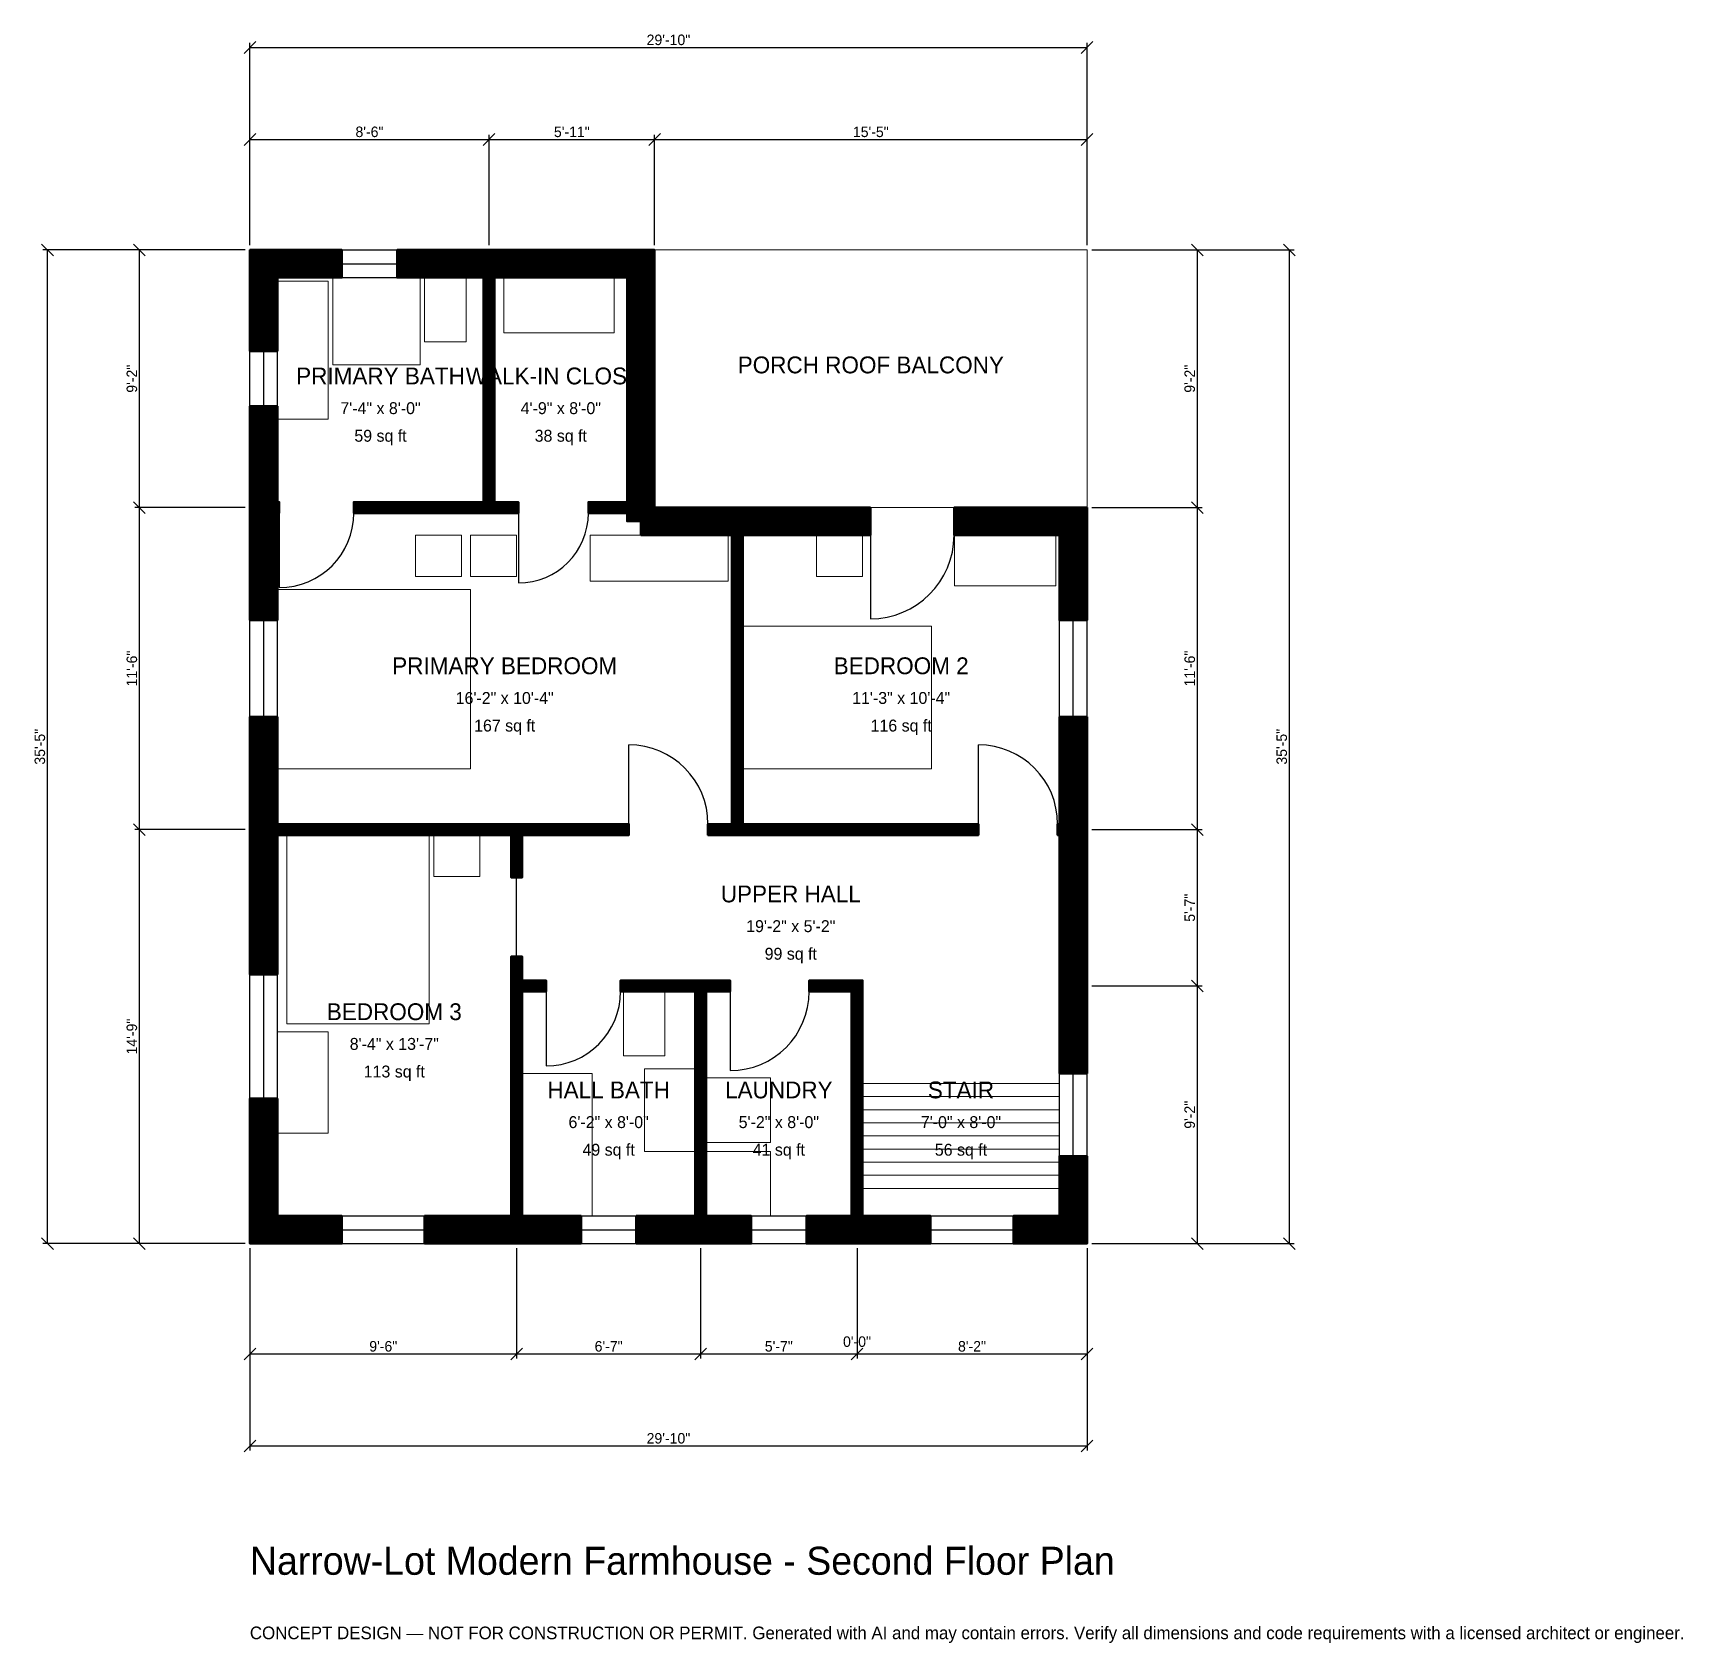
# Model space of a CAD drawing. Header units: inches. Extents: x -93 to 613, y -171 to 518.
import ezdxf
from ezdxf.enums import TextEntityAlignment as Align

# ---------------------------------------------------------------- set-up
doc = ezdxf.new("R2010")
doc.units = ezdxf.units.IN
doc.header["$MEASUREMENT"] = 0
doc.linetypes.add('DASHED', pattern=[0.6, 0.5, -0.1])
for name, color, linetype, lineweight in [('A-ANNO-DIMS', 1, 'Continuous', 13), ('A-ANNO-TEXT', 7, 'Continuous', 18), ('A-AREA-IDEN', 7, 'Continuous', 18), ('A-DOOR', 2, 'Continuous', 25), ('A-FLOR-FIXT', 9, 'Continuous', 13), ('A-FLOR-STRS', 3, 'Continuous', 18), ('A-FURN', 9, 'Continuous', 13), ('A-GLAZ', 4, 'Continuous', 25), ('A-SITE-PAVE', 8, 'Continuous', 13), ('A-WALL', 7, 'Continuous', 50), ('A-WALL-PATT', 8, 'Continuous', 13)]:
    doc.layers.add(name, color=color, linetype=linetype, lineweight=lineweight)
doc.dimstyles.new('PLAN', dxfattribs={"dimtxt": 4.5, "dimasz": 3, "dimexe": 2, "dimexo": 2, "dimgap": 1, "dimtad": 1, "dimdec": 0, "dimlunit": 4, "dimtsz": 2.5, "dimcen": 2.5, "dimclrd": 1, "dimclre": 1, "dimazin": 3, "dimtfac": 1, "dimtmove": 0, "dimatfit": 3})

msp = doc.modelspace()

# ---------------------------------------------------------------- hatches: boundary and pattern name
at = {"layer": 'A-WALL-PATT'}
h = msp.add_hatch(dxfattribs=at)
h.set_pattern_fill('ANSI31', color=8, scale=0.8)
h.paths.add_polyline_path([(190.5512, 0), (190.5512, 0), (187.0079, 0), (165.3543, 0), (165.3543, 11.811), (187.0079, 11.811), (190.5512, 11.811), (190.5512, 107.874), (158.6614, 107.874), (158.6614, 112.5984), (190.5512, 112.5984), (195.2756, 112.5984), (205.5118, 112.5984), (205.5118, 107.874), (195.2756, 107.874), (195.2756, 11.811), (198.8189, 11.811), (214.5669, 11.811), (214.5669, 0), (198.8189, 0), (195.2756, 0), (195.2756, 0), (190.5512, 0)])
h.paths.add_polyline_path([(120.0787, 0), (116.5354, 0), (116.5354, 0), (111.811, 0), (111.811, 0), (108.2677, 0), (74.8031, 0), (74.8031, 11.811), (108.2677, 11.811), (111.811, 11.811), (111.811, 107.874), (111.811, 112.5984), (111.811, 122.8346), (116.5354, 122.8346), (116.5354, 112.5984), (126.7717, 112.5984), (126.7717, 107.874), (116.5354, 107.874), (116.5354, 11.811), (120.0787, 11.811), (141.7323, 11.811), (141.7323, 0), (120.0787, 0)])
h.paths.add_polyline_path([(11.811, 0), (11.811, 0), (0, 0), (0, 0), (0, 0), (0, 0), (0, 0), (0, 11.811), (0, 11.811), (0, 62.0079), (11.811, 62.0079), (11.811, 11.811), (39.3701, 11.811), (39.3701, 0), (11.811, 0)])
h.paths.add_polyline_path([(0, 171.2598), (0, 174.8031), (0, 174.8031), (0, 179.5276), (0, 179.5276), (0, 183.0709), (0, 225.3937), (11.811, 225.3937), (11.811, 183.0709), (11.811, 179.5276), (111.811, 179.5276), (116.5354, 179.5276), (162.2047, 179.5276), (162.2047, 174.8031), (116.5354, 174.8031), (116.5354, 156.6929), (111.811, 156.6929), (111.811, 174.8031), (11.811, 174.8031), (11.811, 171.2598), (11.811, 115.1575), (0, 115.1575), (0, 171.2598)])
h.paths.add_polyline_path([(0, 309.0551), (0, 312.5984), (0, 312.5984), (0, 317.3228), (0, 317.3228), (0, 320.8661), (0, 358.2677), (11.811, 358.2677), (11.811, 320.8661), (11.811, 317.3228), (12.5984, 317.3228), (12.5984, 312.5984), (11.811, 312.5984), (11.811, 309.0551), (11.811, 266.7323), (0, 266.7323), (0, 309.0551)])
h.paths.add_polyline_path([(0, 413.3858), (0, 413.3858), (0, 425.1968), (0, 425.1968), (0, 425.1969), (11.811, 425.1969), (11.811, 425.1968), (39.3701, 425.1968), (39.3701, 413.3858), (11.811, 413.3858), (11.811, 381.8898), (0, 381.8898), (0, 413.3858)])
h.paths.add_polyline_path([(96.4567, 425.1968), (100, 425.1968), (100, 425.1969), (104.7244, 425.1969), (104.7244, 425.1968), (108.2677, 425.1968), (161.4173, 425.1968), (161.4173, 425.1969), (173.2283, 425.1969), (173.2283, 425.1968), (173.2284, 425.1968), (173.2284, 413.3858), (173.2283, 413.3858), (173.2283, 317.3228), (173.2284, 317.3228), (173.2284, 314.9607), (175.5906, 314.9607), (175.5906, 314.9606), (202.7559, 314.9606), (206.2992, 314.9606), (206.2992, 314.9607), (211.0236, 314.9607), (211.0236, 314.9606), (214.5669, 314.9606), (265.5512, 314.9606), (265.5512, 303.1496), (214.5669, 303.1496), (211.0236, 303.1496), (211.0236, 179.5276), (311.811, 179.5276), (311.811, 174.8031), (211.0236, 174.8031), (206.2992, 174.8031), (196.063, 174.8031), (196.063, 179.5276), (206.2992, 179.5276), (206.2992, 303.1496), (202.7559, 303.1496), (167.3228, 303.1496), (167.3228, 309.0551), (161.4173, 309.0551), (161.4173, 312.5984), (144.8819, 312.5984), (144.8819, 317.3228), (161.4173, 317.3228), (161.4173, 413.3858), (108.2677, 413.3858), (104.7244, 413.3858), (104.7244, 317.3228), (114.9606, 317.3228), (114.9606, 312.5984), (104.7244, 312.5984), (100, 312.5984), (44.4882, 312.5984), (44.4882, 317.3228), (100, 317.3228), (100, 413.3858), (96.4567, 413.3858), (62.9921, 413.3858), (62.9921, 425.1968), (96.4567, 425.1968)])
h.paths.add_polyline_path([(346.4567, 314.9606), (346.4567, 314.9607), (358.2677, 314.9607), (358.2677, 314.9606), (358.2678, 314.9606), (358.2678, 303.1496), (358.2677, 303.1496), (358.2677, 266.7323), (346.4567, 266.7323), (346.4567, 303.1496), (301.378, 303.1496), (301.378, 314.9606), (346.4567, 314.9606)])
h.paths.add_polyline_path([(358.2677, 183.0709), (358.2677, 179.5276), (358.2678, 179.5276), (358.2678, 174.8031), (358.2677, 174.8031), (358.2677, 171.2598), (358.2677, 116.1417), (358.2677, 104.3307), (358.2677, 72.8346), (346.4567, 72.8346), (346.4567, 104.3307), (346.4567, 116.1417), (346.4567, 171.2598), (346.4567, 174.8031), (345.6693, 174.8031), (345.6693, 179.5276), (346.4567, 179.5276), (346.4567, 183.0709), (346.4567, 225.3937), (358.2677, 225.3937), (358.2677, 183.0709)])
h.paths.add_polyline_path([(358.2677, 11.811), (358.2678, 11.811), (358.2678, 0), (358.2678, 0), (358.2677, 0), (358.2677, 0), (346.4567, 0), (346.4567, 0), (326.7717, 0), (326.7717, 11.811), (346.4567, 11.811), (346.4567, 37.4016), (358.2677, 37.4016), (358.2677, 11.811)])
h.paths.add_polyline_path([(265.748, 0), (262.2047, 0), (262.2047, 0), (257.4803, 0), (257.4803, 0), (253.937, 0), (238.189, 0), (238.189, 11.811), (253.937, 11.811), (257.4803, 11.811), (257.4803, 107.874), (239.3701, 107.874), (239.3701, 112.5984), (257.4803, 112.5984), (262.2047, 112.5984), (262.2047, 107.874), (262.2047, 11.811), (265.748, 11.811), (291.3386, 11.811), (291.3386, 0), (265.748, 0)])

# ---------------------------------------------------------------- linework, layer by layer
at = {"layer": 'A-DOOR'}
for p, q in [((12.5984, 312.5984), (12.5984, 280.7087)), ((114.9606, 312.5984), (114.9606, 282.6772)), ((265.5512, 303.1496), (265.5512, 267.3228)), ((162.2047, 179.5276), (162.2047, 213.3858)), ((311.811, 179.5276), (311.811, 213.3858)), ((114.1732, 122.8346), (114.1732, 156.6929)), ((126.7717, 107.874), (126.7717, 75.9843)), ((205.5118, 107.874), (205.5118, 74.0157))]:
    msp.add_line(p, q, dxfattribs=at)
for centre, radius, start, end in [((12.5984, 312.5984), 31.8898, 270, 360), ((114.9606, 312.5984), 29.9213, 270, 360), ((265.5512, 303.1496), 35.8268, 270, 360), ((162.2047, 179.5276), 33.8583, 0, 90), ((311.811, 179.5276), 33.8583, 0, 90), ((126.7717, 107.874), 31.8898, 270, 360), ((205.5118, 107.874), 33.8583, 270, 360)]:
    msp.add_arc(centre, radius, start, end, dxfattribs=at)
at = {"layer": 'A-FLOR-FIXT'}
for points in [[(11.811, 352.7559), (33.4646, 352.7559), (33.4646, 411.811), (11.811, 411.811)], [(35.4331, 375.9843), (72.8346, 375.9843), (72.8346, 413.3858), (35.4331, 413.3858)], [(74.8031, 385.8268), (92.5197, 385.8268), (92.5197, 413.3858), (74.8031, 413.3858)], [(159.8425, 80.315), (177.5591, 80.315), (177.5591, 107.874), (159.8425, 107.874)], [(116.5354, 11.811), (146.4567, 11.811), (146.4567, 72.8346), (116.5354, 72.8346)], [(168.8976, 39.3701), (190.5512, 39.3701), (190.5512, 74.8031), (168.8976, 74.8031)]]:
    msp.add_lwpolyline(points, close=True, dxfattribs=at)
at = {"layer": 'A-FLOR-STRS'}
for p, q in [((262.2047, 68.5039), (346.4567, 68.5039)), ((262.2047, 62.8937), (346.4567, 62.8937)), ((262.2047, 57.2835), (346.4567, 57.2835)), ((262.2047, 51.6732), (346.4567, 51.6732)), ((262.2047, 46.063), (346.4567, 46.063)), ((262.2047, 40.4528), (346.4567, 40.4528)), ((262.2047, 34.8425), (346.4567, 34.8425)), ((262.2047, 29.2323), (346.4567, 29.2323)), ((262.2047, 23.622), (346.4567, 23.622))]:
    msp.add_line(p, q, dxfattribs=at)
at = {"layer": 'A-FURN'}
for points in [[(108.6614, 389.7638), (155.9055, 389.7638), (155.9055, 413.3858), (108.6614, 413.3858)], [(70.8661, 285.4331), (90.5512, 285.4331), (90.5512, 303.1496), (70.8661, 303.1496)], [(94.4882, 285.4331), (114.1732, 285.4331), (114.1732, 303.1496), (94.4882, 303.1496)], [(145.6693, 283.4646), (204.7244, 283.4646), (204.7244, 303.1496), (145.6693, 303.1496)], [(242.5197, 285.4331), (262.2047, 285.4331), (262.2047, 303.1496), (242.5197, 303.1496)], [(301.5748, 281.4961), (344.8819, 281.4961), (344.8819, 303.1496), (301.5748, 303.1496)], [(11.811, 203.1496), (94.4882, 203.1496), (94.4882, 279.9213), (11.811, 279.9213)], [(211.0236, 203.1496), (291.7323, 203.1496), (291.7323, 264.1732), (211.0236, 264.1732)], [(15.748, 94.0945), (76.7717, 94.0945), (76.7717, 174.8031), (15.748, 174.8031)], [(78.7402, 157.0866), (98.4252, 157.0866), (98.4252, 174.8031), (78.7402, 174.8031)], [(11.811, 47.2441), (33.4646, 47.2441), (33.4646, 90.5512), (11.811, 90.5512)], [(195.2756, 43.3071), (222.8346, 43.3071), (222.8346, 70.8661), (195.2756, 70.8661)], [(195.2756, 11.811), (222.8346, 11.811), (222.8346, 39.3701), (195.2756, 39.3701)]]:
    msp.add_lwpolyline(points, close=True, dxfattribs=at)
at = {"layer": 'A-GLAZ'}
for p, q in [((39.3701, 425.1968), (62.9921, 425.1968)), ((39.3701, 419.2913), (62.9921, 419.2913)), ((39.3701, 413.3858), (62.9921, 413.3858)), ((0, 358.2677), (0, 381.8898)), ((5.9055, 358.2677), (5.9055, 381.8898)), ((11.811, 358.2677), (11.811, 381.8898)), ((0, 225.3937), (0, 266.7323)), ((5.9055, 225.3937), (5.9055, 266.7323)), ((11.811, 225.3937), (11.811, 266.7323)), ((346.4567, 225.3937), (346.4567, 266.7323)), ((352.3622, 225.3937), (352.3622, 266.7323)), ((358.2677, 225.3937), (358.2677, 266.7323)), ((0, 62.0079), (0, 115.1575)), ((5.9055, 62.0079), (5.9055, 115.1575)), ((11.811, 62.0079), (11.811, 115.1575)), ((346.4567, 37.4016), (346.4567, 72.8346)), ((352.3622, 37.4016), (352.3622, 72.8346)), ((358.2677, 37.4016), (358.2677, 72.8346)), ((39.3701, 11.811), (74.8031, 11.811)), ((141.7323, 11.811), (165.3543, 11.811)), ((214.5669, 11.811), (238.189, 11.811)), ((291.3386, 11.811), (326.7717, 11.811)), ((39.3701, 5.9055), (74.8031, 5.9055)), ((39.3701, 0), (74.8031, 0)), ((141.7323, 5.9055), (165.3543, 5.9055)), ((141.7323, 0), (165.3543, 0)), ((214.5669, 5.9055), (238.189, 5.9055)), ((214.5669, 0), (238.189, 0)), ((291.3386, 5.9055), (326.7717, 5.9055)), ((291.3386, 0), (326.7717, 0))]:
    msp.add_line(p, q, dxfattribs=at)
at = {"layer": 'A-SITE-PAVE', "linetype": 'DASHED'}
msp.add_lwpolyline([(173.2283, 314.9606), (358.2677, 314.9606), (358.2677, 425.1968), (173.2283, 425.1968)], close=True, dxfattribs=at)
at = {"layer": 'A-WALL'}
for points in [[(0, 413.3858), (0, 413.3858), (0, 425.1968), (0, 425.1968), (0, 425.1969), (11.811, 425.1969), (11.811, 425.1968), (39.3701, 425.1968), (39.3701, 413.3858), (11.811, 413.3858), (11.811, 381.8898), (0, 381.8898), (0, 413.3858)], [(96.4567, 425.1968), (100, 425.1968), (100, 425.1969), (104.7244, 425.1969), (104.7244, 425.1968), (108.2677, 425.1968), (161.4173, 425.1968), (161.4173, 425.1969), (173.2283, 425.1969), (173.2283, 425.1968), (173.2284, 425.1968), (173.2284, 413.3858), (173.2283, 413.3858), (173.2283, 317.3228), (173.2284, 317.3228), (173.2284, 314.9607), (175.5906, 314.9607), (175.5906, 314.9606), (202.7559, 314.9606), (206.2992, 314.9606), (206.2992, 314.9607), (211.0236, 314.9607), (211.0236, 314.9606), (214.5669, 314.9606), (265.5512, 314.9606), (265.5512, 303.1496), (214.5669, 303.1496), (211.0236, 303.1496), (211.0236, 179.5276), (311.811, 179.5276), (311.811, 174.8031), (211.0236, 174.8031), (206.2992, 174.8031), (196.063, 174.8031), (196.063, 179.5276), (206.2992, 179.5276), (206.2992, 303.1496), (202.7559, 303.1496), (167.3228, 303.1496), (167.3228, 309.0551), (161.4173, 309.0551), (161.4173, 312.5984), (144.8819, 312.5984), (144.8819, 317.3228), (161.4173, 317.3228), (161.4173, 413.3858), (108.2677, 413.3858), (104.7244, 413.3858), (104.7244, 317.3228), (114.9606, 317.3228), (114.9606, 312.5984), (104.7244, 312.5984), (100, 312.5984), (44.4882, 312.5984), (44.4882, 317.3228), (100, 317.3228), (100, 413.3858), (96.4567, 413.3858), (62.9921, 413.3858), (62.9921, 425.1968), (96.4567, 425.1968)], [(0, 309.0551), (0, 312.5984), (0, 312.5984), (0, 317.3228), (0, 317.3228), (0, 320.8661), (0, 358.2677), (11.811, 358.2677), (11.811, 320.8661), (11.811, 317.3228), (12.5984, 317.3228), (12.5984, 312.5984), (11.811, 312.5984), (11.811, 309.0551), (11.811, 266.7323), (0, 266.7323), (0, 309.0551)], [(346.4567, 314.9606), (346.4567, 314.9607), (358.2677, 314.9607), (358.2677, 314.9606), (358.2678, 314.9606), (358.2678, 303.1496), (358.2677, 303.1496), (358.2677, 266.7323), (346.4567, 266.7323), (346.4567, 303.1496), (301.378, 303.1496), (301.378, 314.9606), (346.4567, 314.9606)], [(0, 171.2598), (0, 174.8031), (0, 174.8031), (0, 179.5276), (0, 179.5276), (0, 183.0709), (0, 225.3937), (11.811, 225.3937), (11.811, 183.0709), (11.811, 179.5276), (111.811, 179.5276), (116.5354, 179.5276), (162.2047, 179.5276), (162.2047, 174.8031), (116.5354, 174.8031), (116.5354, 156.6929), (111.811, 156.6929), (111.811, 174.8031), (11.811, 174.8031), (11.811, 171.2598), (11.811, 115.1575), (0, 115.1575), (0, 171.2598)], [(358.2677, 183.0709), (358.2677, 179.5276), (358.2678, 179.5276), (358.2678, 174.8031), (358.2677, 174.8031), (358.2677, 171.2598), (358.2677, 116.1417), (358.2677, 104.3307), (358.2677, 72.8346), (346.4567, 72.8346), (346.4567, 104.3307), (346.4567, 116.1417), (346.4567, 171.2598), (346.4567, 174.8031), (345.6693, 174.8031), (345.6693, 179.5276), (346.4567, 179.5276), (346.4567, 183.0709), (346.4567, 225.3937), (358.2677, 225.3937), (358.2677, 183.0709)], [(120.0787, 0), (116.5354, 0), (116.5354, 0), (111.811, 0), (111.811, 0), (108.2677, 0), (74.8031, 0), (74.8031, 11.811), (108.2677, 11.811), (111.811, 11.811), (111.811, 107.874), (111.811, 112.5984), (111.811, 122.8346), (116.5354, 122.8346), (116.5354, 112.5984), (126.7717, 112.5984), (126.7717, 107.874), (116.5354, 107.874), (116.5354, 11.811), (120.0787, 11.811), (141.7323, 11.811), (141.7323, 0), (120.0787, 0)], [(190.5512, 0), (190.5512, 0), (187.0079, 0), (165.3543, 0), (165.3543, 11.811), (187.0079, 11.811), (190.5512, 11.811), (190.5512, 107.874), (158.6614, 107.874), (158.6614, 112.5984), (190.5512, 112.5984), (195.2756, 112.5984), (205.5118, 112.5984), (205.5118, 107.874), (195.2756, 107.874), (195.2756, 11.811), (198.8189, 11.811), (214.5669, 11.811), (214.5669, 0), (198.8189, 0), (195.2756, 0), (195.2756, 0), (190.5512, 0)], [(265.748, 0), (262.2047, 0), (262.2047, 0), (257.4803, 0), (257.4803, 0), (253.937, 0), (238.189, 0), (238.189, 11.811), (253.937, 11.811), (257.4803, 11.811), (257.4803, 107.874), (239.3701, 107.874), (239.3701, 112.5984), (257.4803, 112.5984), (262.2047, 112.5984), (262.2047, 107.874), (262.2047, 11.811), (265.748, 11.811), (291.3386, 11.811), (291.3386, 0), (265.748, 0)], [(11.811, 0), (11.811, 0), (0, 0), (0, 0), (0, 0), (0, 0), (0, 0), (0, 11.811), (0, 11.811), (0, 62.0079), (11.811, 62.0079), (11.811, 11.811), (39.3701, 11.811), (39.3701, 0), (11.811, 0)], [(358.2677, 11.811), (358.2678, 11.811), (358.2678, 0), (358.2678, 0), (358.2677, 0), (358.2677, 0), (346.4567, 0), (346.4567, 0), (326.7717, 0), (326.7717, 11.811), (346.4567, 11.811), (346.4567, 37.4016), (358.2677, 37.4016), (358.2677, 11.811)]]:
    msp.add_lwpolyline(points, close=True, dxfattribs=at)

# ---------------------------------------------------------------- texts
at = {"layer": 'A-ANNO-TEXT'}
for s, height, p in [('Narrow-Lot Modern Farmhouse - Second Floor Plan', 12, (0, -141.7323)), ('CONCEPT DESIGN — NOT FOR CONSTRUCTION OR PERMIT. Generated with AI and may contain errors. Verify all dimensions and code requirements with a licensed architect or engineer.', 5.4, (0, -169.2913))]:
    msp.add_text(s, height=height, dxfattribs=at).set_placement(p)
at = {"layer": 'A-AREA-IDEN'}
for s, height, p in [('PRIMARY BATH', 7.2, (55.9055, 371.2598)), ('WALK-IN CLOSET', 7.2, (133.0709, 371.2598)), ('PORCH ROOF BALCONY', 7.2, (265.748, 375.9843)), ('7\'-4" x 8\'-0"', 5.1, (55.9055, 357.4803)), ('4\'-9" x 8\'-0"', 5.1, (133.0709, 357.4803)), ('59 sq ft', 5.1, (55.9055, 345.6693)), ('38 sq ft', 5.1, (133.0709, 345.6693)), ('PRIMARY BEDROOM', 7.2, (109.0551, 247.2441)), ('BEDROOM 2', 7.2, (278.7402, 247.2441)), ('16\'-2" x 10\'-4"', 5.1, (109.0551, 233.4646)), ('11\'-3" x 10\'-4"', 5.1, (278.7402, 233.4646)), ('167 sq ft', 5.1, (109.0551, 221.6535)), ('116 sq ft', 5.1, (278.7402, 221.6535)), ('UPPER HALL', 7.2, (231.4961, 149.6063)), ('19\'-2" x 5\'-2"', 5.1, (231.4961, 135.8268)), ('99 sq ft', 5.1, (231.4961, 124.0157)), ('BEDROOM 3', 7.2, (61.811, 99.2126)), ('8\'-4" x 13\'-7"', 5.1, (61.811, 85.4331)), ('113 sq ft', 5.1, (61.811, 73.622)), ('HALL BATH', 7.2, (153.5433, 65.748)), ('LAUNDRY', 7.2, (226.378, 65.748)), ('STAIR', 7.2, (304.3307, 65.748)), ('6\'-2" x 8\'-0"', 5.1, (153.5433, 51.9685)), ('5\'-2" x 8\'-0"', 5.1, (226.378, 51.9685)), ('7\'-0" x 8\'-0"', 5.1, (304.3307, 51.9685)), ('49 sq ft', 5.1, (153.5433, 40.1575)), ('41 sq ft', 5.1, (226.378, 40.1575)), ('56 sq ft', 5.1, (304.3307, 40.1575))]:
    msp.add_text(s, height=height, dxfattribs=at).set_placement(p, align=Align.MIDDLE_CENTER)

# ---------------------------------------------------------------- dimensions: what is measured, and where the dimension line sits
at = {"layer": 'A-ANNO-DIMS'}
for base, p1, p2, text in [((0, 511.811), (0, 425.1968), (358.2677, 425.1968), '29\'-10"'), ((0, 472.4409), (0, 425.1968), (102.3622, 425.1968), '8\'-6"'), ((102.3622, 472.4409), (102.3622, 425.1968), (173.2283, 425.1968), '5\'-11"'), ((173.2283, 472.4409), (173.2283, 425.1968), (358.2677, 425.1968), '15\'-5"'), ((0, -47.2441), (0, 0), (114.1732, 0), '9\'-6"'), ((0, -86.6142), (0, 0), (358.2677, 0), '29\'-10"'), ((114.1732, -47.2441), (114.1732, 0), (192.9134, 0), '6\'-7"'), ((192.9134, -47.2441), (192.9134, 0), (259.8425, 0), '5\'-7"'), ((259.8425, -47.2441), (259.8425, 0), (259.8425, 0), '0\'-0"'), ((259.8425, -47.2441), (259.8425, 0), (358.2677, 0), '8\'-2"')]:
    msp.add_linear_dim(base=base, p1=p1, p2=p2, text=text, dimstyle='PLAN', dxfattribs=at).render()
for base, p1, p2, text in [((-86.6142, 0), (0, 0), (0, 425.1968), '35\'-5"'), ((-47.2441, 314.9606), (0, 314.9606), (0, 425.1968), '9\'-2"'), ((405.5118, 314.9606), (358.2677, 314.9606), (358.2677, 425.1968), '9\'-2"'), ((444.8819, 0), (358.2677, 0), (358.2677, 425.1968), '35\'-5"'), ((-47.2441, 177.1654), (0, 177.1654), (0, 314.9606), '11\'-6"'), ((405.5118, 177.1654), (358.2677, 177.1654), (358.2677, 314.9606), '11\'-6"'), ((-47.2441, 0), (0, 0), (0, 177.1654), '14\'-9"'), ((405.5118, 110.2362), (358.2677, 110.2362), (358.2677, 177.1654), '5\'-7"'), ((405.5118, 0), (358.2677, 0), (358.2677, 110.2362), '9\'-2"')]:
    msp.add_linear_dim(base=base, p1=p1, p2=p2, angle=90, text=text, dimstyle='PLAN', dxfattribs=at).render()

doc.saveas('drawing.dxf')
